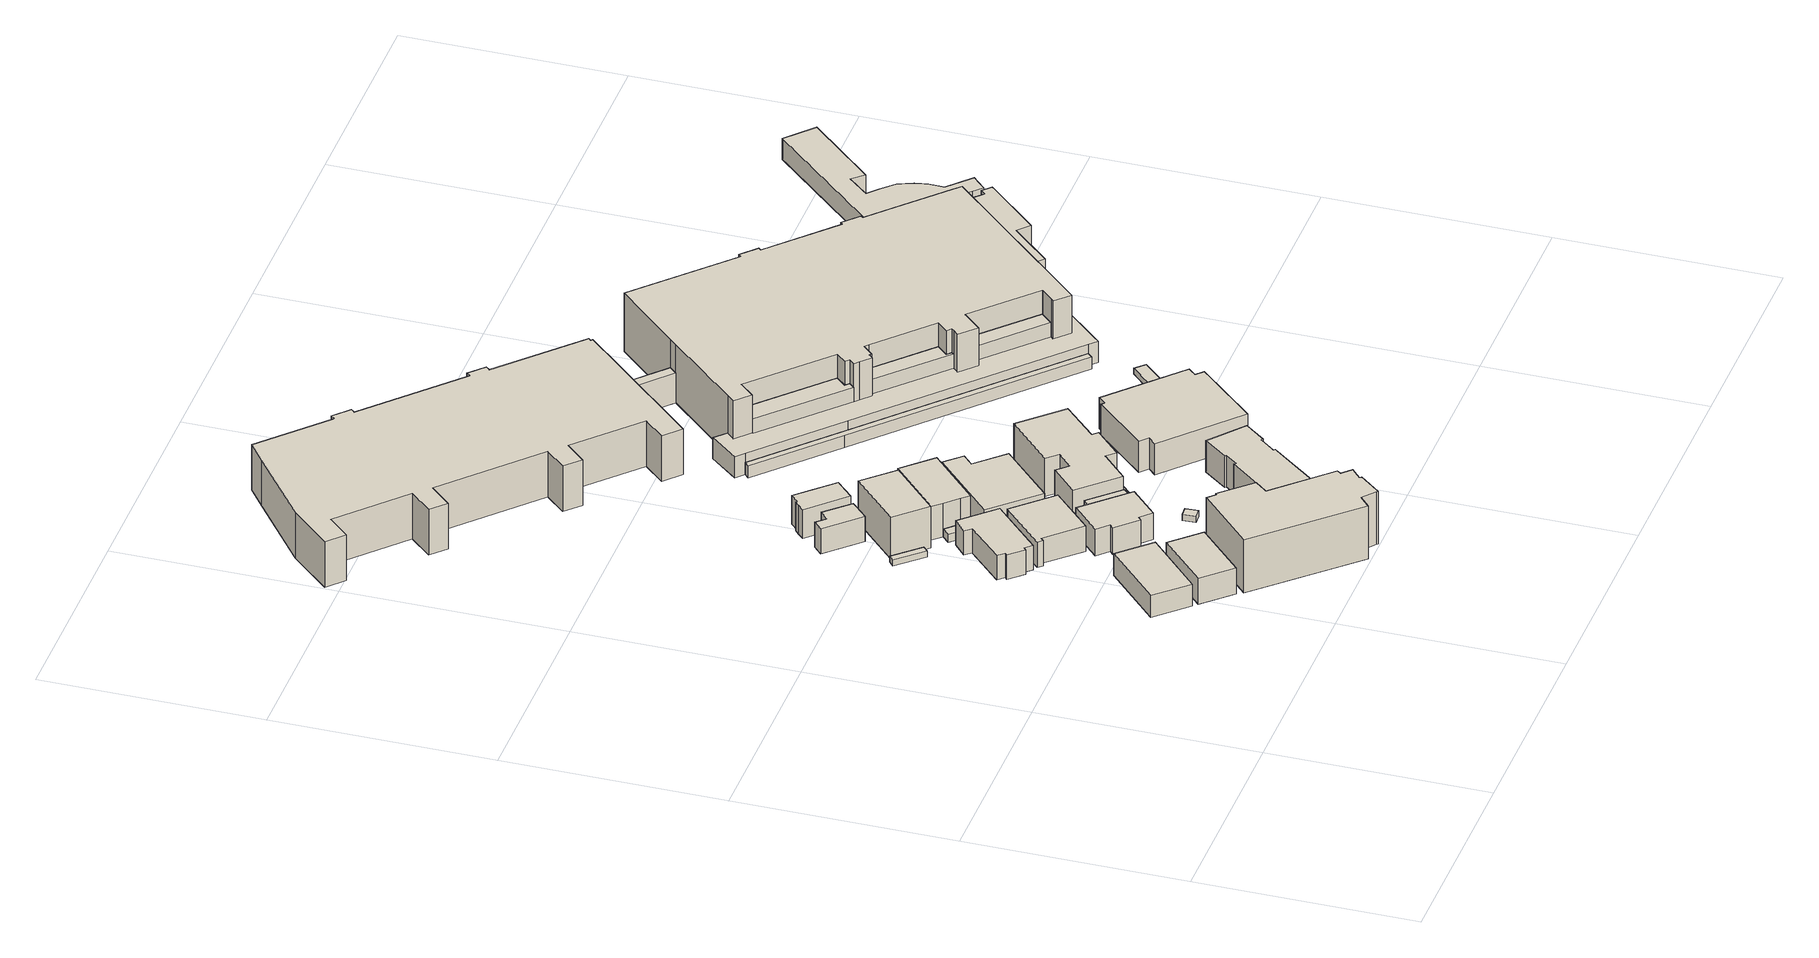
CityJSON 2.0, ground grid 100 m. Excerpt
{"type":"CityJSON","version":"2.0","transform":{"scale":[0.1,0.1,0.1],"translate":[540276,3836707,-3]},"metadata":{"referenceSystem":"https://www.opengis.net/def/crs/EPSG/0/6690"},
"CityObjects":{
"building1":{"type":"Building","attributes":{"計測周辺長":107.82,"1/2500図郭":56,"区名":"此花区","町丁目名称":"島屋４丁目","街区番号":2,"class":"3001","usage":"441","measuredHeight":10.9,"storeysAboveGround":3,"BuildingDetailAttribute.buildingRoofEdgeArea":665.62,"BuildingDetailAttribute.buildingStructureType":"610","BuildingDetailAttribute.buildingStructureOrgType":"2","BuildingDetailAttribute.detailedUsage":"1510","BuildingDetailAttribute.specifiedBuildingCoverageRate":0.6,"BuildingDetailAttribute.surveyYear":2017,"BuildingTsunamiRiskAttribute.description":"1","BuildingTsunamiRiskAttribute.rank":"3","BuildingTsunamiRiskAttribute.depth":4.09,"BuildingHighTideRiskAttribute.description":"1","BuildingHighTideRiskAttribute.rank":"4","BuildingHighTideRiskAttribute.depth":7.28,"BuildingIDAttribute.prefecture":"27","BuildingIDAttribute.city":"27104"},"geometry":[{"type":"Solid","lod":"1","boundaries":[[[[0,1,2,3]],[[2,4,5,3]],[[1,6,4,2]],[[0,7,6,1]],[[3,5,7,0]],[[4,6,7,5]]]]}]},
"building2":{"type":"Building","attributes":{"計測周辺長":94.77,"1/2500図郭":56,"区名":"此花区","町丁目名称":"島屋４丁目","街区番号":2,"class":"3001","usage":"441","measuredHeight":12.8,"storeysAboveGround":3,"BuildingDetailAttribute.buildingRoofEdgeArea":523.14,"BuildingDetailAttribute.buildingStructureType":"610","BuildingDetailAttribute.buildingStructureOrgType":"2","BuildingDetailAttribute.detailedUsage":"1510","BuildingDetailAttribute.specifiedBuildingCoverageRate":0.6,"BuildingDetailAttribute.surveyYear":2017,"BuildingTsunamiRiskAttribute.description":"1","BuildingTsunamiRiskAttribute.rank":"3","BuildingTsunamiRiskAttribute.depth":4.03,"BuildingHighTideRiskAttribute.description":"1","BuildingHighTideRiskAttribute.rank":"4","BuildingHighTideRiskAttribute.depth":7.17,"BuildingIDAttribute.prefecture":"27","BuildingIDAttribute.city":"27104"},"geometry":[{"type":"Solid","lod":"1","boundaries":[[[[8,9,10,11]],[[10,12,13,11]],[[9,14,12,10]],[[8,15,14,9]],[[11,13,15,8]],[[12,14,15,13]]]]}]},
"building3":{"type":"Building","attributes":{"class":"3003","BuildingDetailAttribute.specifiedBuildingCoverageRate":0.6,"BuildingDetailAttribute.surveyYear":2017,"BuildingTsunamiRiskAttribute.description":"1","BuildingTsunamiRiskAttribute.rank":"3","BuildingTsunamiRiskAttribute.depth":4.36,"BuildingHighTideRiskAttribute.description":"1","BuildingHighTideRiskAttribute.rank":"4","BuildingHighTideRiskAttribute.depth":7.53,"BuildingIDAttribute.prefecture":"27","BuildingIDAttribute.city":"27104"},"geometry":[{"type":"Solid","lod":"1","boundaries":[[[[16,17,18,19]],[[18,20,21,19]],[[17,22,20,18]],[[16,23,22,17]],[[19,21,23,16]],[[20,22,23,21]]]]}]},
"building4":{"type":"Building","attributes":{"計測周辺長":105.48,"1/2500図郭":56,"区名":"此花区","町丁目名称":"島屋４丁目","街区番号":3,"class":"3002","usage":"441","measuredHeight":12.2,"storeysAboveGround":3,"BuildingDetailAttribute.buildingRoofEdgeArea":567.44,"BuildingDetailAttribute.buildingStructureType":"603","BuildingDetailAttribute.buildingStructureOrgType":"3","BuildingDetailAttribute.detailedUsage":"1510","BuildingDetailAttribute.specifiedBuildingCoverageRate":0.6,"BuildingDetailAttribute.surveyYear":2017,"BuildingTsunamiRiskAttribute.description":"1","BuildingTsunamiRiskAttribute.rank":"3","BuildingTsunamiRiskAttribute.depth":4.33,"BuildingHighTideRiskAttribute.description":"1","BuildingHighTideRiskAttribute.rank":"4","BuildingHighTideRiskAttribute.depth":7.49,"BuildingIDAttribute.prefecture":"27","BuildingIDAttribute.city":"27104"},"geometry":[{"type":"Solid","lod":"1","boundaries":[[[[24,25,26,27,28,29,30,31,32,33]],[[32,34,35,33]],[[31,36,34,32]],[[30,37,36,31]],[[29,38,37,30]],[[28,39,38,29]],[[27,40,39,28]],[[26,41,40,27]],[[25,42,41,26]],[[24,43,42,25]],[[33,35,43,24]],[[34,36,37,38,39,40,41,42,43,35]]]]}]},
"building5":{"type":"Building","attributes":{"計測周辺長":203.97,"1/2500図郭":56,"区名":"此花区","町丁目名称":"島屋４丁目","街区番号":2,"class":"3002","usage":"441","measuredHeight":26.2,"storeysAboveGround":5,"BuildingDetailAttribute.buildingRoofEdgeArea":2029.48,"BuildingDetailAttribute.buildingStructureType":"610","BuildingDetailAttribute.buildingStructureOrgType":"2","BuildingDetailAttribute.detailedUsage":"1510","BuildingDetailAttribute.specifiedBuildingCoverageRate":0.6,"BuildingDetailAttribute.surveyYear":2017,"BuildingTsunamiRiskAttribute.description":"1","BuildingTsunamiRiskAttribute.rank":"3","BuildingTsunamiRiskAttribute.depth":4.06,"BuildingHighTideRiskAttribute.description":"1","BuildingHighTideRiskAttribute.rank":"4","BuildingHighTideRiskAttribute.depth":7.28,"BuildingIDAttribute.prefecture":"27","BuildingIDAttribute.city":"27104"},"geometry":[{"type":"Solid","lod":"1","boundaries":[[[[44,45,46,47,48,49,50,51,52,53,54,55,56,57,58]],[[57,59,60,58]],[[56,61,59,57]],[[55,62,61,56]],[[54,63,62,55]],[[53,64,63,54]],[[52,65,64,53]],[[51,66,65,52]],[[50,67,66,51]],[[49,68,67,50]],[[48,69,68,49]],[[47,70,69,48]],[[46,71,70,47]],[[45,72,71,46]],[[44,73,72,45]],[[58,60,73,44]],[[59,61,62,63,64,65,66,67,68,69,70,71,72,73,60]]]]}]},
"building6":{"type":"Building","attributes":{"計測周辺長":102.09,"1/2500図郭":56,"区名":"此花区","町丁目名称":"島屋４丁目","街区番号":3,"class":"3002","usage":"441","measuredHeight":12.6,"storeysAboveGround":3,"BuildingDetailAttribute.buildingRoofEdgeArea":608.22,"BuildingDetailAttribute.buildingStructureType":"603","BuildingDetailAttribute.buildingStructureOrgType":"3","BuildingDetailAttribute.detailedUsage":"1510","BuildingDetailAttribute.specifiedBuildingCoverageRate":0.6,"BuildingDetailAttribute.surveyYear":2017,"BuildingTsunamiRiskAttribute.description":"1","BuildingTsunamiRiskAttribute.rank":"3","BuildingTsunamiRiskAttribute.depth":4.11,"BuildingHighTideRiskAttribute.description":"1","BuildingHighTideRiskAttribute.rank":"4","BuildingHighTideRiskAttribute.depth":7.27,"BuildingIDAttribute.prefecture":"27","BuildingIDAttribute.city":"27104"},"geometry":[{"type":"Solid","lod":"1","boundaries":[[[[74,75,76,77,78,79]],[[78,80,81,79]],[[77,82,80,78]],[[76,83,82,77]],[[75,84,83,76]],[[74,85,84,75]],[[79,81,85,74]],[[80,82,83,84,85,81]]]]}]},
"building7":{"type":"Building","attributes":{"計測周辺長":62.61,"1/2500図郭":56,"区名":"此花区","町丁目名称":"島屋４丁目","街区番号":3,"class":"3002","usage":"401","measuredHeight":12.4,"storeysAboveGround":3,"BuildingDetailAttribute.buildingRoofEdgeArea":191.4,"BuildingDetailAttribute.buildingStructureType":"610","BuildingDetailAttribute.buildingStructureOrgType":"2","BuildingDetailAttribute.detailedUsage":"1310","BuildingDetailAttribute.specifiedBuildingCoverageRate":0.6,"BuildingDetailAttribute.surveyYear":2017,"BuildingTsunamiRiskAttribute.description":"1","BuildingTsunamiRiskAttribute.rank":"3","BuildingTsunamiRiskAttribute.depth":4.39,"BuildingHighTideRiskAttribute.description":"1","BuildingHighTideRiskAttribute.rank":"4","BuildingHighTideRiskAttribute.depth":7.57,"BuildingIDAttribute.prefecture":"27","BuildingIDAttribute.city":"27104"},"geometry":[{"type":"Solid","lod":"1","boundaries":[[[[86,87,88,89,90,91]],[[90,92,93,91]],[[89,94,92,90]],[[88,95,94,89]],[[87,96,95,88]],[[86,97,96,87]],[[91,93,97,86]],[[92,94,95,96,97,93]]]]}]},
"building8":{"type":"Building","attributes":{"計測周辺長":94.24,"1/2500図郭":56,"区名":"此花区","町丁目名称":"島屋４丁目","街区番号":3,"class":"3002","usage":"401","measuredHeight":13.2,"storeysAboveGround":3,"BuildingDetailAttribute.buildingRoofEdgeArea":511.75,"BuildingDetailAttribute.buildingStructureType":"603","BuildingDetailAttribute.buildingStructureOrgType":"3","BuildingDetailAttribute.detailedUsage":"1310","BuildingDetailAttribute.specifiedBuildingCoverageRate":0.6,"BuildingDetailAttribute.surveyYear":2017,"BuildingTsunamiRiskAttribute.description":"1","BuildingTsunamiRiskAttribute.rank":"3","BuildingTsunamiRiskAttribute.depth":3.98,"BuildingHighTideRiskAttribute.description":"1","BuildingHighTideRiskAttribute.rank":"4","BuildingHighTideRiskAttribute.depth":7.15,"BuildingIDAttribute.prefecture":"27","BuildingIDAttribute.city":"27104"},"geometry":[{"type":"Solid","lod":"1","boundaries":[[[[98,99,100,101,102,103,104,105]],[[104,106,107,105]],[[103,108,106,104]],[[102,109,108,103]],[[101,110,109,102]],[[100,111,110,101]],[[99,112,111,100]],[[98,113,112,99]],[[105,107,113,98]],[[106,108,109,110,111,112,113,107]]]]}]},
"building9":{"type":"Building","attributes":{"class":"3001","measuredHeight":3.9,"BuildingDetailAttribute.specifiedBuildingCoverageRate":0.6,"BuildingDetailAttribute.surveyYear":2017,"BuildingTsunamiRiskAttribute.description":"1","BuildingTsunamiRiskAttribute.rank":"3","BuildingTsunamiRiskAttribute.depth":4.36,"BuildingHighTideRiskAttribute.description":"1","BuildingHighTideRiskAttribute.rank":"4","BuildingHighTideRiskAttribute.depth":7.53,"BuildingIDAttribute.prefecture":"27","BuildingIDAttribute.city":"27104"},"geometry":[{"type":"Solid","lod":"1","boundaries":[[[[114,115,116,117,118,119]],[[118,120,121,119]],[[117,122,120,118]],[[116,123,122,117]],[[115,124,123,116]],[[114,125,124,115]],[[119,121,125,114]],[[120,122,123,124,125,121]]]]}]},
"building10":{"type":"Building","attributes":{"計測周辺長":97.48,"1/2500図郭":56,"区名":"此花区","町丁目名称":"島屋４丁目","街区番号":3,"class":"3001","usage":"401","measuredHeight":20.8,"storeysAboveGround":4,"BuildingDetailAttribute.buildingRoofEdgeArea":559.26,"BuildingDetailAttribute.buildingStructureType":"603","BuildingDetailAttribute.buildingStructureOrgType":"3","BuildingDetailAttribute.detailedUsage":"1310","BuildingDetailAttribute.specifiedBuildingCoverageRate":0.6,"BuildingDetailAttribute.surveyYear":2017,"BuildingTsunamiRiskAttribute.description":"1","BuildingTsunamiRiskAttribute.rank":"3","BuildingTsunamiRiskAttribute.depth":4.3,"BuildingHighTideRiskAttribute.description":"1","BuildingHighTideRiskAttribute.rank":"4","BuildingHighTideRiskAttribute.depth":7.48,"BuildingIDAttribute.prefecture":"27","BuildingIDAttribute.city":"27104"},"geometry":[{"type":"Solid","lod":"1","boundaries":[[[[126,127,128,129]],[[128,130,131,129]],[[127,132,130,128]],[[126,133,132,127]],[[129,131,133,126]],[[130,132,133,131]]]]}]},
"building11":{"type":"Building","attributes":{"class":"3001","BuildingDetailAttribute.specifiedBuildingCoverageRate":0.6,"BuildingDetailAttribute.surveyYear":2017,"BuildingTsunamiRiskAttribute.description":"1","BuildingTsunamiRiskAttribute.rank":"3","BuildingTsunamiRiskAttribute.depth":4.21,"BuildingHighTideRiskAttribute.description":"1","BuildingHighTideRiskAttribute.rank":"4","BuildingHighTideRiskAttribute.depth":7.36,"BuildingIDAttribute.prefecture":"27","BuildingIDAttribute.city":"27104"},"geometry":[{"type":"Solid","lod":"1","boundaries":[[[[134,135,136,137]],[[136,138,139,137]],[[135,140,138,136]],[[134,141,140,135]],[[137,139,141,134]],[[138,140,141,139]]]]}]},
"building12":{"type":"Building","attributes":{"計測周辺長":67.75,"1/2500図郭":56,"区名":"此花区","町丁目名称":"島屋４丁目","街区番号":3,"class":"3002","usage":"431","measuredHeight":14.3,"storeysAboveGround":3,"BuildingDetailAttribute.buildingRoofEdgeArea":253.7,"BuildingDetailAttribute.buildingStructureType":"610","BuildingDetailAttribute.buildingStructureOrgType":"2","BuildingDetailAttribute.detailedUsage":"1720","BuildingDetailAttribute.specifiedBuildingCoverageRate":0.6,"BuildingDetailAttribute.surveyYear":2017,"BuildingTsunamiRiskAttribute.description":"1","BuildingTsunamiRiskAttribute.rank":"3","BuildingTsunamiRiskAttribute.depth":4.45,"BuildingHighTideRiskAttribute.description":"1","BuildingHighTideRiskAttribute.rank":"4","BuildingHighTideRiskAttribute.depth":7.64,"BuildingIDAttribute.prefecture":"27","BuildingIDAttribute.city":"27104"},"geometry":[{"type":"Solid","lod":"1","boundaries":[[[[142,143,144,145,146,147,148,149]],[[148,150,151,149]],[[147,152,150,148]],[[146,153,152,147]],[[145,154,153,146]],[[144,155,154,145]],[[143,156,155,144]],[[142,157,156,143]],[[149,151,157,142]],[[150,152,153,154,155,156,157,151]]]]}]},
"building13":{"type":"Building","attributes":{"class":"3003","measuredHeight":4.2,"BuildingDetailAttribute.specifiedBuildingCoverageRate":0.6,"BuildingDetailAttribute.surveyYear":2017,"BuildingTsunamiRiskAttribute.description":"1","BuildingTsunamiRiskAttribute.rank":"3","BuildingTsunamiRiskAttribute.depth":4.2,"BuildingHighTideRiskAttribute.description":"1","BuildingHighTideRiskAttribute.rank":"4","BuildingHighTideRiskAttribute.depth":7.38,"BuildingIDAttribute.prefecture":"27","BuildingIDAttribute.city":"27104"},"geometry":[{"type":"Solid","lod":"1","boundaries":[[[[158,159,160,161]],[[160,162,163,161]],[[159,164,162,160]],[[158,165,164,159]],[[161,163,165,158]],[[162,164,165,163]]]]}]},
"building14":{"type":"Building","attributes":{"class":"3003","measuredHeight":12.6,"BuildingDetailAttribute.specifiedBuildingCoverageRate":0.6,"BuildingDetailAttribute.surveyYear":2017,"BuildingTsunamiRiskAttribute.description":"1","BuildingTsunamiRiskAttribute.rank":"3","BuildingTsunamiRiskAttribute.depth":4.01,"BuildingHighTideRiskAttribute.description":"1","BuildingHighTideRiskAttribute.rank":"4","BuildingHighTideRiskAttribute.depth":7.18,"BuildingIDAttribute.prefecture":"27","BuildingIDAttribute.city":"27104"},"geometry":[{"type":"Solid","lod":"1","boundaries":[[[[166,167,168,169]],[[168,170,171,169]],[[167,172,170,168]],[[166,173,172,167]],[[169,171,173,166]],[[170,172,173,171]]]]}]},
"building15":{"type":"Building","attributes":{"計測周辺長":21.25,"1/2500図郭":56,"区名":"此花区","町丁目名称":"島屋４丁目","街区番号":2,"class":"3003","usage":"454","storeysAboveGround":1,"BuildingDetailAttribute.buildingRoofEdgeArea":27.81,"BuildingDetailAttribute.buildingStructureType":"610","BuildingDetailAttribute.buildingStructureOrgType":"2","BuildingDetailAttribute.detailedUsage":"1930","BuildingDetailAttribute.specifiedBuildingCoverageRate":0.6,"BuildingDetailAttribute.surveyYear":2017,"BuildingTsunamiRiskAttribute.description":"1","BuildingTsunamiRiskAttribute.rank":"3","BuildingTsunamiRiskAttribute.depth":4,"BuildingHighTideRiskAttribute.description":"1","BuildingHighTideRiskAttribute.rank":"4","BuildingHighTideRiskAttribute.depth":7.16,"BuildingIDAttribute.prefecture":"27","BuildingIDAttribute.city":"27104"},"geometry":[{"type":"Solid","lod":"1","boundaries":[[[[174,175,176,177]],[[176,178,179,177]],[[175,180,178,176]],[[174,181,180,175]],[[177,179,181,174]],[[178,180,181,179]]]]}]},
"building16":{"type":"Building","attributes":{"計測周辺長":99.06,"1/2500図郭":56,"区名":"此花区","町丁目名称":"島屋４丁目","街区番号":3,"class":"3002","usage":"401","measuredHeight":16.7,"storeysAboveGround":5,"BuildingDetailAttribute.buildingRoofEdgeArea":568.46,"BuildingDetailAttribute.buildingStructureType":"603","BuildingDetailAttribute.buildingStructureOrgType":"3","BuildingDetailAttribute.detailedUsage":"1310","BuildingDetailAttribute.specifiedBuildingCoverageRate":0.6,"BuildingDetailAttribute.surveyYear":2017,"BuildingTsunamiRiskAttribute.description":"1","BuildingTsunamiRiskAttribute.rank":"3","BuildingTsunamiRiskAttribute.depth":4.39,"BuildingHighTideRiskAttribute.description":"1","BuildingHighTideRiskAttribute.rank":"4","BuildingHighTideRiskAttribute.depth":7.57,"BuildingIDAttribute.prefecture":"27","BuildingIDAttribute.city":"27104"},"geometry":[{"type":"Solid","lod":"1","boundaries":[[[[182,183,184,115,114,119]],[[114,185,186,119]],[[115,187,185,114]],[[184,188,187,115]],[[183,189,188,184]],[[182,190,189,183]],[[119,186,190,182]],[[185,187,188,189,190,186]]]]}]},
"building17":{"type":"Building","attributes":{"計測周辺長":134.84,"1/2500図郭":56,"区名":"此花区","町丁目名称":"島屋４丁目","街区番号":3,"class":"3001","usage":"441","measuredHeight":11,"storeysAboveGround":3,"BuildingDetailAttribute.buildingRoofEdgeArea":987,"BuildingDetailAttribute.buildingStructureType":"603","BuildingDetailAttribute.buildingStructureOrgType":"3","BuildingDetailAttribute.detailedUsage":"1510","BuildingDetailAttribute.specifiedBuildingCoverageRate":0.6,"BuildingDetailAttribute.surveyYear":2017,"BuildingTsunamiRiskAttribute.description":"1","BuildingTsunamiRiskAttribute.rank":"3","BuildingTsunamiRiskAttribute.depth":4.4,"BuildingHighTideRiskAttribute.description":"1","BuildingHighTideRiskAttribute.rank":"4","BuildingHighTideRiskAttribute.depth":7.59,"BuildingIDAttribute.prefecture":"27","BuildingIDAttribute.city":"27104"},"geometry":[{"type":"Solid","lod":"1","boundaries":[[[[191,192,193,194,195,196]],[[195,197,198,196]],[[194,199,197,195]],[[193,200,199,194]],[[192,201,200,193]],[[191,202,201,192]],[[196,198,202,191]],[[197,199,200,201,202,198]]]]}]},
"building18":{"type":"Building","attributes":{"計測周辺長":43.63,"1/2500図郭":56,"区名":"此花区","町丁目名称":"島屋４丁目","街区番号":3,"class":"3003","usage":"431","measuredHeight":6.1,"storeysAboveGround":4,"BuildingDetailAttribute.buildingRoofEdgeArea":82.74,"BuildingDetailAttribute.buildingStructureType":"603","BuildingDetailAttribute.buildingStructureOrgType":"3","BuildingDetailAttribute.detailedUsage":"1720","BuildingDetailAttribute.specifiedBuildingCoverageRate":0.6,"BuildingDetailAttribute.surveyYear":2017,"BuildingTsunamiRiskAttribute.description":"1","BuildingTsunamiRiskAttribute.rank":"3","BuildingTsunamiRiskAttribute.depth":4.26,"BuildingHighTideRiskAttribute.description":"1","BuildingHighTideRiskAttribute.rank":"4","BuildingHighTideRiskAttribute.depth":7.43,"BuildingIDAttribute.prefecture":"27","BuildingIDAttribute.city":"27104"},"geometry":[{"type":"Solid","lod":"1","boundaries":[[[[203,204,205,206]],[[205,207,208,206]],[[204,209,207,205]],[[203,210,209,204]],[[206,208,210,203]],[[207,209,210,208]]]]}]},
"building19":{"type":"Building","attributes":{"計測周辺長":14.16,"1/2500図郭":56,"区名":"此花区","町丁目名称":"島屋４丁目","街区番号":2,"class":"3001","usage":"401","storeysAboveGround":1,"BuildingDetailAttribute.buildingRoofEdgeArea":12.25,"BuildingDetailAttribute.buildingStructureType":"610","BuildingDetailAttribute.buildingStructureOrgType":"2","BuildingDetailAttribute.detailedUsage":"1350","BuildingDetailAttribute.specifiedBuildingCoverageRate":0.6,"BuildingDetailAttribute.surveyYear":2017,"BuildingTsunamiRiskAttribute.description":"1","BuildingTsunamiRiskAttribute.rank":"3","BuildingTsunamiRiskAttribute.depth":3.51,"BuildingHighTideRiskAttribute.description":"1","BuildingHighTideRiskAttribute.rank":"4","BuildingHighTideRiskAttribute.depth":6.66,"BuildingIDAttribute.prefecture":"27","BuildingIDAttribute.city":"27104"},"geometry":[{"type":"Solid","lod":"1","boundaries":[[[[211,212,213,214]],[[213,215,216,214]],[[212,217,215,213]],[[211,218,217,212]],[[214,216,218,211]],[[215,217,218,216]]]]}]},
"building20":{"type":"Building","attributes":{"class":"3001","measuredHeight":22.7,"BuildingDetailAttribute.specifiedBuildingCoverageRate":0.6,"BuildingDetailAttribute.surveyYear":2017,"BuildingTsunamiRiskAttribute.description":"1","BuildingTsunamiRiskAttribute.rank":"3","BuildingTsunamiRiskAttribute.depth":4.36,"BuildingHighTideRiskAttribute.description":"1","BuildingHighTideRiskAttribute.rank":"4","BuildingHighTideRiskAttribute.depth":7.58,"BuildingIDAttribute.prefecture":"27","BuildingIDAttribute.city":"27104"},"geometry":[{"type":"Solid","lod":"1","boundaries":[[[[219,220,221,222,223,224,225,226,227,228,229,230,231,232,233,234,235,236,237,238,239,240,241,242,243,244,245,246,247,248,249]],[[248,250,251,249]],[[247,252,250,248]],[[246,253,252,247]],[[245,254,253,246]],[[244,255,254,245]],[[243,256,255,244]],[[242,257,256,243]],[[241,258,257,242]],[[240,259,258,241]],[[239,260,259,240]],[[238,261,260,239]],[[237,262,261,238]],[[236,263,262,237]],[[235,264,263,236]],[[234,265,264,235]],[[233,266,265,234]],[[232,267,266,233]],[[231,268,267,232]],[[230,269,268,231]],[[229,270,269,230]],[[228,271,270,229]],[[227,272,271,228]],[[226,273,272,227]],[[225,274,273,226]],[[224,275,274,225]],[[223,276,275,224]],[[222,277,276,223]],[[221,278,277,222]],[[220,279,278,221]],[[219,280,279,220]],[[249,251,280,219]],[[250,252,253,254,255,256,257,258,259,260,261,262,263,264,265,266,267,268,269,270,271,272,273,274,275,276,277,278,279,280,251]]]]}]},
"building21":{"type":"Building","attributes":{"計測周辺長":13.46,"1/2500図郭":56,"区名":"此花区","町丁目名称":"島屋４丁目","街区番号":2,"class":"3001","usage":"401","storeysAboveGround":1,"BuildingDetailAttribute.buildingRoofEdgeArea":10.19,"BuildingDetailAttribute.buildingStructureType":"610","BuildingDetailAttribute.buildingStructureOrgType":"2","BuildingDetailAttribute.detailedUsage":"1350","BuildingDetailAttribute.specifiedBuildingCoverageRate":0.6,"BuildingDetailAttribute.surveyYear":2017,"BuildingTsunamiRiskAttribute.description":"1","BuildingTsunamiRiskAttribute.rank":"3","BuildingTsunamiRiskAttribute.depth":3.51,"BuildingHighTideRiskAttribute.description":"1","BuildingHighTideRiskAttribute.rank":"4","BuildingHighTideRiskAttribute.depth":6.66,"BuildingIDAttribute.prefecture":"27","BuildingIDAttribute.city":"27104"},"geometry":[{"type":"Solid","lod":"1","boundaries":[[[[281,282,283,284]],[[283,285,286,284]],[[282,287,285,283]],[[281,288,287,282]],[[284,286,288,281]],[[285,287,288,286]]]]}]},
"building22":{"type":"Building","attributes":{"計測周辺長":147.08,"1/2500図郭":56,"区名":"此花区","町丁目名称":"島屋４丁目","街区番号":2,"class":"3002","usage":"401","measuredHeight":15.5,"storeysAboveGround":4,"BuildingDetailAttribute.buildingRoofEdgeArea":985.34,"BuildingDetailAttribute.buildingStructureType":"603","BuildingDetailAttribute.buildingStructureOrgType":"3","BuildingDetailAttribute.detailedUsage":"1350","BuildingDetailAttribute.specifiedBuildingCoverageRate":0.6,"BuildingDetailAttribute.surveyYear":2017,"BuildingTsunamiRiskAttribute.description":"1","BuildingTsunamiRiskAttribute.rank":"3","BuildingTsunamiRiskAttribute.depth":4.54,"BuildingHighTideRiskAttribute.description":"1","BuildingHighTideRiskAttribute.rank":"4","BuildingHighTideRiskAttribute.depth":7.33,"BuildingIDAttribute.prefecture":"27","BuildingIDAttribute.city":"27104"},"geometry":[{"type":"Solid","lod":"1","boundaries":[[[[289,290,291,292,293,294,295,296,297,298,299,300,301,302,303,304,305,306]],[[305,307,308,306]],[[304,309,307,305]],[[303,310,309,304]],[[302,311,310,303]],[[301,312,311,302]],[[300,313,312,301]],[[299,314,313,300]],[[298,315,314,299]],[[297,316,315,298]],[[296,317,316,297]],[[295,318,317,296]],[[294,319,318,295]],[[293,320,319,294]],[[292,321,320,293]],[[291,322,321,292]],[[290,323,322,291]],[[289,324,323,290]],[[306,308,324,289]],[[307,309,310,311,312,313,314,315,316,317,318,319,320,321,322,323,324,308]]]]}]},
"building23":{"type":"Building","attributes":{"計測周辺長":123.93,"1/2500図郭":56,"区名":"此花区","町丁目名称":"島屋４丁目","街区番号":3,"class":"3002","usage":"431","measuredHeight":19,"storeysAboveGround":4,"BuildingDetailAttribute.buildingRoofEdgeArea":785.55,"BuildingDetailAttribute.buildingStructureType":"603","BuildingDetailAttribute.buildingStructureOrgType":"3","BuildingDetailAttribute.detailedUsage":"1720","BuildingDetailAttribute.specifiedBuildingCoverageRate":0.6,"BuildingDetailAttribute.surveyYear":2017,"BuildingTsunamiRiskAttribute.description":"1","BuildingTsunamiRiskAttribute.rank":"3","BuildingTsunamiRiskAttribute.depth":4.35,"BuildingHighTideRiskAttribute.description":"1","BuildingHighTideRiskAttribute.rank":"4","BuildingHighTideRiskAttribute.depth":7.46,"BuildingIDAttribute.prefecture":"27","BuildingIDAttribute.city":"27104"},"geometry":[{"type":"Solid","lod":"1","boundaries":[[[[325,326,327,328,329,330,331,332,333,334,335,336]],[[335,337,338,336]],[[334,339,337,335]],[[333,340,339,334]],[[332,341,340,333]],[[331,342,341,332]],[[330,343,342,331]],[[329,344,343,330]],[[328,345,344,329]],[[327,346,345,328]],[[326,347,346,327]],[[325,348,347,326]],[[336,338,348,325]],[[337,339,340,341,342,343,344,345,346,347,348,338]]]]}]},
"building24":{"type":"Building","attributes":{"計測周辺長":38.48,"1/2500図郭":56,"区名":"此花区","町丁目名称":"島屋４丁目","街区番号":3,"class":"3003","usage":"431","measuredHeight":8.3,"storeysAboveGround":1,"BuildingDetailAttribute.buildingRoofEdgeArea":72.25,"BuildingDetailAttribute.buildingStructureType":"610","BuildingDetailAttribute.buildingStructureOrgType":"2","BuildingDetailAttribute.detailedUsage":"1720","BuildingDetailAttribute.specifiedBuildingCoverageRate":0.6,"BuildingDetailAttribute.surveyYear":2017,"BuildingTsunamiRiskAttribute.description":"1","BuildingTsunamiRiskAttribute.rank":"3","BuildingTsunamiRiskAttribute.depth":4.56,"BuildingHighTideRiskAttribute.description":"1","BuildingHighTideRiskAttribute.rank":"4","BuildingHighTideRiskAttribute.depth":7.76,"BuildingIDAttribute.prefecture":"27","BuildingIDAttribute.city":"27104"},"geometry":[{"type":"Solid","lod":"1","boundaries":[[[[349,350,351,352]],[[351,353,354,352]],[[350,355,353,351]],[[349,356,355,350]],[[352,354,356,349]],[[353,355,356,354]]]]}]},
"building25":{"type":"Building","attributes":{"計測周辺長":15.66,"1/2500図郭":56,"区名":"此花区","町丁目名称":"島屋４丁目","街区番号":2,"class":"3001","usage":"401","storeysAboveGround":1,"BuildingDetailAttribute.buildingRoofEdgeArea":15.12,"BuildingDetailAttribute.buildingStructureType":"610","BuildingDetailAttribute.buildingStructureOrgType":"2","BuildingDetailAttribute.detailedUsage":"1350","BuildingDetailAttribute.specifiedBuildingCoverageRate":0.6,"BuildingDetailAttribute.surveyYear":2017,"BuildingTsunamiRiskAttribute.description":"1","BuildingTsunamiRiskAttribute.rank":"3","BuildingTsunamiRiskAttribute.depth":4.15,"BuildingHighTideRiskAttribute.description":"1","BuildingHighTideRiskAttribute.rank":"4","BuildingHighTideRiskAttribute.depth":7.33,"BuildingIDAttribute.prefecture":"27","BuildingIDAttribute.city":"27104"},"geometry":[{"type":"Solid","lod":"1","boundaries":[[[[357,358,359,360]],[[359,361,362,360]],[[358,363,361,359]],[[357,364,363,358]],[[360,362,364,357]],[[361,363,364,362]]]]}]},
"building26":{"type":"Building","attributes":{"計測周辺長":29.45,"1/2500図郭":56,"区名":"此花区","町丁目名称":"島屋４丁目","街区番号":3,"class":"3003","usage":"431","storeysAboveGround":1,"BuildingDetailAttribute.buildingRoofEdgeArea":49.5,"BuildingDetailAttribute.buildingStructureType":"610","BuildingDetailAttribute.buildingStructureOrgType":"2","BuildingDetailAttribute.detailedUsage":"1720","BuildingDetailAttribute.specifiedBuildingCoverageRate":0.6,"BuildingDetailAttribute.surveyYear":2017,"BuildingTsunamiRiskAttribute.description":"1","BuildingTsunamiRiskAttribute.rank":"3","BuildingTsunamiRiskAttribute.depth":4.56,"BuildingHighTideRiskAttribute.description":"1","BuildingHighTideRiskAttribute.rank":"4","BuildingHighTideRiskAttribute.depth":7.76,"BuildingIDAttribute.prefecture":"27","BuildingIDAttribute.city":"27104"},"geometry":[{"type":"Solid","lod":"1","boundaries":[[[[365,366,367,368]],[[367,369,370,368]],[[366,371,369,367]],[[365,372,371,366]],[[368,370,372,365]],[[369,371,372,370]]]]}]},
"building27":{"type":"Building","attributes":{"計測周辺長":180.86,"1/2500図郭":56,"区名":"此花区","町丁目名称":"島屋４丁目","街区番号":2,"class":"3002","usage":"431","measuredHeight":15.4,"storeysAboveGround":4,"BuildingDetailAttribute.buildingRoofEdgeArea":1974.47,"BuildingDetailAttribute.buildingStructureType":"603","BuildingDetailAttribute.buildingStructureOrgType":"3","BuildingDetailAttribute.detailedUsage":"1740","BuildingDetailAttribute.specifiedBuildingCoverageRate":0.6,"BuildingDetailAttribute.surveyYear":2017,"BuildingTsunamiRiskAttribute.description":"1","BuildingTsunamiRiskAttribute.rank":"3","BuildingTsunamiRiskAttribute.depth":4.58,"BuildingHighTideRiskAttribute.description":"1","BuildingHighTideRiskAttribute.rank":"4","BuildingHighTideRiskAttribute.depth":7.14,"BuildingIDAttribute.prefecture":"27","BuildingIDAttribute.city":"27104"},"geometry":[{"type":"Solid","lod":"1","boundaries":[[[[373,374,375,376,377,378,379,380,381,382]],[[381,383,384,382]],[[380,385,383,381]],[[379,386,385,380]],[[378,387,386,379]],[[377,388,387,378]],[[376,389,388,377]],[[375,390,389,376]],[[374,391,390,375]],[[373,392,391,374]],[[382,384,392,373]],[[383,385,386,387,388,389,390,391,392,384]]]]}]},
"building28":{"type":"Building","attributes":{"計測周辺長":646.36,"1/2500図郭":46,"区名":"此花区","町丁目名称":"島屋４丁目","街区番号":1,"class":"3001","usage":"401","measuredHeight":17.3,"storeysAboveGround":5,"BuildingDetailAttribute.buildingRoofEdgeArea":17691.66,"BuildingDetailAttribute.buildingStructureType":"603","BuildingDetailAttribute.buildingStructureOrgType":"3","BuildingDetailAttribute.detailedUsage":"1820","BuildingDetailAttribute.specifiedBuildingCoverageRate":0.6,"BuildingDetailAttribute.surveyYear":2017,"BuildingTsunamiRiskAttribute.description":"1","BuildingTsunamiRiskAttribute.rank":"3","BuildingTsunamiRiskAttribute.depth":4.54,"BuildingHighTideRiskAttribute.description":"1","BuildingHighTideRiskAttribute.rank":"4","BuildingHighTideRiskAttribute.depth":7.76,"BuildingIDAttribute.prefecture":"27","BuildingIDAttribute.city":"27104"},"geometry":[{"type":"Solid","lod":"1","boundaries":[[[[393,394,395,396,397,398,399]],[[398,400,401,399]],[[397,402,400,398]],[[396,403,402,397]],[[395,404,403,396]],[[394,405,404,395]],[[393,406,405,394]],[[399,401,406,393]],[[400,402,403,404,405,406,401]]]]}]},
"building29":{"type":"Building","attributes":{"class":"3003","measuredHeight":6,"BuildingDetailAttribute.specifiedBuildingCoverageRate":0.6,"BuildingDetailAttribute.surveyYear":2017,"BuildingTsunamiRiskAttribute.description":"1","BuildingTsunamiRiskAttribute.rank":"3","BuildingTsunamiRiskAttribute.depth":4.38,"BuildingHighTideRiskAttribute.description":"1","BuildingHighTideRiskAttribute.rank":"4","BuildingHighTideRiskAttribute.depth":7.59,"BuildingIDAttribute.prefecture":"27","BuildingIDAttribute.city":"27104"},"geometry":[{"type":"Solid","lod":"1","boundaries":[[[[407,408,409,410,411,412]],[[411,413,414,412]],[[410,415,413,411]],[[409,416,415,410]],[[408,417,416,409]],[[407,418,417,408]],[[412,414,418,407]],[[413,415,416,417,418,414]]]]}]},
"building30":{"type":"Building","attributes":{"計測周辺長":58.86,"1/2500図郭":46,"区名":"此花区","町丁目名称":"島屋４丁目","街区番号":1,"class":"3003","usage":"401","measuredHeight":14.8,"storeysAboveGround":4,"BuildingDetailAttribute.buildingRoofEdgeArea":115.31,"BuildingDetailAttribute.buildingStructureType":"603","BuildingDetailAttribute.buildingStructureOrgType":"3","BuildingDetailAttribute.detailedUsage":"1820","BuildingDetailAttribute.specifiedBuildingCoverageRate":0.6,"BuildingDetailAttribute.surveyYear":2017,"BuildingTsunamiRiskAttribute.description":"1","BuildingTsunamiRiskAttribute.rank":"3","BuildingTsunamiRiskAttribute.depth":4.43,"BuildingHighTideRiskAttribute.description":"1","BuildingHighTideRiskAttribute.rank":"4","BuildingHighTideRiskAttribute.depth":7.67,"BuildingIDAttribute.prefecture":"27","BuildingIDAttribute.city":"27104"},"geometry":[{"type":"Solid","lod":"1","boundaries":[[[[419,420,232,231]],[[232,421,422,231]],[[420,423,421,232]],[[419,424,423,420]],[[231,422,424,419]],[[421,423,424,422]]]]}]},
"building31":{"type":"Building","attributes":{"計測周辺長":646.36,"1/2500図郭":46,"区名":"此花区","町丁目名称":"島屋４丁目","街区番号":1,"class":"3001","usage":"401","measuredHeight":17.3,"storeysAboveGround":5,"BuildingDetailAttribute.buildingRoofEdgeArea":17691.66,"BuildingDetailAttribute.buildingStructureType":"603","BuildingDetailAttribute.buildingStructureOrgType":"3","BuildingDetailAttribute.detailedUsage":"1820","BuildingDetailAttribute.specifiedBuildingCoverageRate":0.6,"BuildingDetailAttribute.surveyYear":2017,"BuildingTsunamiRiskAttribute.description":"1","BuildingTsunamiRiskAttribute.rank":"3","BuildingTsunamiRiskAttribute.depth":4.36,"BuildingHighTideRiskAttribute.description":"1","BuildingHighTideRiskAttribute.rank":"4","BuildingHighTideRiskAttribute.depth":7.62,"BuildingIDAttribute.prefecture":"27","BuildingIDAttribute.city":"27104"},"geometry":[{"type":"Solid","lod":"1","boundaries":[[[[425,426,427,428,429,430,431,432,433,434]],[[433,435,436,434]],[[432,437,435,433]],[[431,438,437,432]],[[430,439,438,431]],[[429,440,439,430]],[[428,441,440,429]],[[427,442,441,428]],[[426,443,442,427]],[[425,444,443,426]],[[434,436,444,425]],[[435,437,438,439,440,441,442,443,444,436]]]]}]},
"building32":{"type":"Building","attributes":{"計測周辺長":35.85,"1/2500図郭":56,"区名":"此花区","町丁目名称":"島屋４丁目","街区番号":1,"class":"3001","usage":"401","storeysAboveGround":1,"BuildingDetailAttribute.buildingRoofEdgeArea":71.01,"BuildingDetailAttribute.buildingStructureType":"610","BuildingDetailAttribute.buildingStructureOrgType":"2","BuildingDetailAttribute.detailedUsage":"1820","BuildingDetailAttribute.specifiedBuildingCoverageRate":0.6,"BuildingDetailAttribute.surveyYear":2017,"BuildingTsunamiRiskAttribute.description":"1","BuildingTsunamiRiskAttribute.rank":"3","BuildingTsunamiRiskAttribute.depth":3.82,"BuildingHighTideRiskAttribute.description":"1","BuildingHighTideRiskAttribute.rank":"4","BuildingHighTideRiskAttribute.depth":7.04,"BuildingIDAttribute.prefecture":"27","BuildingIDAttribute.city":"27104"},"geometry":[{"type":"Solid","lod":"1","boundaries":[[[[445,446,447,448]],[[447,449,450,448]],[[446,451,449,447]],[[445,452,451,446]],[[448,450,452,445]],[[449,451,452,450]]]]}]},
"building33":{"type":"Building","attributes":{"計測周辺長":646.36,"1/2500図郭":46,"区名":"此花区","町丁目名称":"島屋４丁目","街区番号":1,"class":"3001","usage":"401","measuredHeight":17.2,"storeysAboveGround":5,"BuildingDetailAttribute.buildingRoofEdgeArea":17691.66,"BuildingDetailAttribute.buildingStructureType":"603","BuildingDetailAttribute.buildingStructureOrgType":"3","BuildingDetailAttribute.detailedUsage":"1820","BuildingDetailAttribute.specifiedBuildingCoverageRate":0.6,"BuildingDetailAttribute.surveyYear":2017,"BuildingTsunamiRiskAttribute.description":"1","BuildingTsunamiRiskAttribute.rank":"3","BuildingTsunamiRiskAttribute.depth":4.36,"BuildingHighTideRiskAttribute.description":"1","BuildingHighTideRiskAttribute.rank":"4","BuildingHighTideRiskAttribute.depth":7.58,"BuildingIDAttribute.prefecture":"27","BuildingIDAttribute.city":"27104"},"geometry":[{"type":"Solid","lod":"1","boundaries":[[[[453,454,455,456]],[[455,457,458,456]],[[454,459,457,455]],[[453,460,459,454]],[[456,458,460,453]],[[457,459,460,458]]]]}]},
"building34":{"type":"Building","attributes":{"name":"新大阪郵便局","計測周辺長":646.36,"1/2500図郭":46,"区名":"此花区","町丁目名称":"島屋４丁目","街区番号":1,"class":"3001","usage":"401","measuredHeight":29.1,"storeysAboveGround":5,"BuildingDetailAttribute.buildingRoofEdgeArea":17691.66,"BuildingDetailAttribute.buildingStructureType":"603","BuildingDetailAttribute.buildingStructureOrgType":"3","BuildingDetailAttribute.detailedUsage":"1820","BuildingDetailAttribute.specifiedBuildingCoverageRate":0.6,"BuildingDetailAttribute.surveyYear":2017,"BuildingTsunamiRiskAttribute.description":"1","BuildingTsunamiRiskAttribute.rank":"3","BuildingTsunamiRiskAttribute.depth":4.55,"BuildingHighTideRiskAttribute.description":"1","BuildingHighTideRiskAttribute.rank":"4","BuildingHighTideRiskAttribute.depth":7.58,"BuildingIDAttribute.prefecture":"27","BuildingIDAttribute.city":"27104"},"geometry":[{"type":"Solid","lod":"1","boundaries":[[[[419,461,462,463,464,465,466,467,468,469,470,471,472,473,474,475,476,477,478,479,480,481,482,483,484,485,486,487,488,489,490,491,492,493,494,495,496,497,498,499,500,501,420]],[[501,502,503,420]],[[500,504,502,501]],[[499,505,504,500]],[[498,506,505,499]],[[497,507,506,498]],[[496,508,507,497]],[[495,509,508,496]],[[494,510,509,495]],[[493,511,510,494]],[[492,512,511,493]],[[491,513,512,492]],[[490,514,513,491]],[[489,515,514,490]],[[488,516,515,489]],[[487,517,516,488]],[[486,518,517,487]],[[485,519,518,486]],[[484,520,519,485]],[[483,521,520,484]],[[482,522,521,483]],[[481,523,522,482]],[[480,524,523,481]],[[479,525,524,480]],[[478,526,525,479]],[[477,527,526,478]],[[476,528,527,477]],[[475,529,528,476]],[[474,530,529,475]],[[473,531,530,474]],[[472,532,531,473]],[[471,533,532,472]],[[470,534,533,471]],[[469,535,534,470]],[[468,536,535,469]],[[467,537,536,468]],[[466,538,537,467]],[[465,539,538,466]],[[464,540,539,465]],[[463,541,540,464]],[[462,542,541,463]],[[461,543,542,462]],[[419,544,543,461]],[[420,503,544,419]],[[502,504,505,506,507,508,509,510,511,512,513,514,515,516,517,518,519,520,521,522,523,524,525,526,527,528,529,530,531,532,533,534,535,536,537,538,539,540,541,542,543,544,503]]]]}]},
"building35":{"type":"Building","attributes":{"name":"大阪安治川口駅前郵便局","計測周辺長":646.36,"1/2500図郭":46,"区名":"此花区","町丁目名称":"島屋４丁目","街区番号":1,"class":"3001","usage":"401","measuredHeight":10.5,"storeysAboveGround":5,"BuildingDetailAttribute.buildingRoofEdgeArea":17691.66,"BuildingDetailAttribute.buildingStructureType":"603","BuildingDetailAttribute.buildingStructureOrgType":"3","BuildingDetailAttribute.detailedUsage":"1820","BuildingDetailAttribute.specifiedBuildingCoverageRate":0.6,"BuildingDetailAttribute.surveyYear":2017,"BuildingTsunamiRiskAttribute.description":"1","BuildingTsunamiRiskAttribute.rank":"3","BuildingTsunamiRiskAttribute.depth":4.33,"BuildingHighTideRiskAttribute.description":"1","BuildingHighTideRiskAttribute.rank":"4","BuildingHighTideRiskAttribute.depth":7.29,"BuildingIDAttribute.prefecture":"27","BuildingIDAttribute.city":"27104"},"geometry":[{"type":"Solid","lod":"1","boundaries":[[[[545,494,493,492,491,490,546,482,481,480,479,547,548,474,473,472,471,470,549,550,551,552,553,554,555,556,557,558,559,560,561,562,563,564,565,566,567,568,569,570,571,572,573,574,575,576,577,578,501,500,499]],[[500,579,580,499]],[[501,581,579,500]],[[578,582,581,501]],[[577,583,582,578]],[[576,584,583,577]],[[575,585,584,576]],[[574,586,585,575]],[[573,587,586,574]],[[572,588,587,573]],[[571,589,588,572]],[[570,590,589,571]],[[569,591,590,570]],[[568,592,591,569]],[[567,593,592,568]],[[566,594,593,567]],[[565,595,594,566]],[[564,596,595,565]],[[563,597,596,564]],[[562,598,597,563]],[[561,599,598,562]],[[560,600,599,561]],[[559,601,600,560]],[[558,602,601,559]],[[557,603,602,558]],[[556,604,603,557]],[[555,605,604,556]],[[554,606,605,555]],[[553,607,606,554]],[[552,608,607,553]],[[551,609,608,552]],[[550,610,609,551]],[[549,611,610,550]],[[470,612,611,549]],[[471,613,612,470]],[[472,614,613,471]],[[473,615,614,472]],[[474,616,615,473]],[[548,617,616,474]],[[547,618,617,548]],[[479,619,618,547]],[[480,620,619,479]],[[481,621,620,480]],[[482,622,621,481]],[[546,623,622,482]],[[490,624,623,546]],[[491,625,624,490]],[[492,626,625,491]],[[493,627,626,492]],[[494,628,627,493]],[[545,629,628,494]],[[499,580,629,545]],[[579,581,582,583,584,585,586,587,588,589,590,591,592,593,594,595,596,597,598,599,600,601,602,603,604,605,606,607,608,609,610,611,612,613,614,615,616,617,618,619,620,621,622,623,624,625,626,627,628,629,580]]]]}]}
},
"vertices":[
[810,739,15],[1062,978,15],[1194,839,15],[942,600,15],[1194,839,124],[942,600,124],[1062,978,124],[810,739,124],
[961,581,16],[1177,787,16],[1298,660,16],[1082,454,16],[1298,660,144],[1082,454,144],[1177,787,144],[961,581,144],
[858,1871,13],[883,1892,13],[989,1778,13],[965,1756,13],[989,1778,43],[965,1756,43],[883,1892,43],[858,1871,43],
[963,1329,14],[903,1391,14],[914,1402,14],[887,1431,14],[1047,1587,14],[1022,1615,14],[1085,1670,14],[1226,1523,14],[1004,1309,14],[975,1339,14],[1004,1309,135],[975,1339,135],[1226,1523,135],[1085,1670,135],[1022,1615,135],[1047,1587,135],[887,1431,135],[914,1402,135],[903,1391,135],[963,1329,135],
[1097,426,17],[1352,669,17],[1387,634,17],[1394,640,17],[1521,506,17],[1473,448,17],[1703,212,17],[1691,192,17],[1731,153,17],[1683,110,17],[1689,100,17],[1609,4,17],[1601,11,17],[1543,58,17],[1491,11,17],[1543,58,279],[1491,11,279],[1601,11,279],[1609,4,279],[1689,100,279],[1683,110,279],[1731,153,279],[1691,192,279],[1703,212,279],[1473,448,279],[1521,506,279],[1394,640,279],[1387,634,279],[1352,669,279],[1097,426,279],
[1056,1291,15],[1042,1278,15],[1023,1298,15],[1223,1489,15],[1384,1321,15],[1198,1142,15],[1384,1321,141],[1198,1142,141],[1223,1489,141],[1023,1298,141],[1042,1278,141],[1056,1291,141],
[858,2184,11],[898,2222,11],[937,2181,11],[976,2218,11],[1078,2111,11],[1001,2036,11],[1078,2111,136],[1001,2036,136],[976,2218,136],[937,2181,136],[898,2222,136],[858,2184,136],
[1318,951,14],[1301,936,14],[1211,1029,14],[1228,1045,14],[1179,1095,14],[1308,1220,14],[1495,1026,14],[1366,902,14],[1495,1026,146],[1366,902,146],[1308,1220,146],[1179,1095,146],[1228,1045,146],[1211,1029,146],[1301,936,146],[1318,951,146],
[1181,1681,14],[1213,1646,14],[1215,1644,14],[1181,1612,14],[1093,1705,14],[1126,1737,14],[1093,1705,53],[1126,1737,53],[1181,1612,53],[1215,1644,53],[1213,1646,53],[1181,1681,53],
[904,1895,14],[1123,2104,14],[1250,1970,14],[1031,1761,14],[1250,1970,221],[1031,1761,221],[1123,2104,221],[904,1895,221],
[1517,515,18],[1555,560,18],[1568,550,18],[1530,504,18],[1568,550,48],[1530,504,48],[1555,560,48],[1517,515,48],
[1183,2209,11],[1100,2129,11],[945,2289,11],[973,2316,11],[991,2334,11],[997,2329,11],[1033,2364,11],[1078,2317,11],[1033,2364,154],[1078,2317,154],[997,2329,154],[991,2334,154],[973,2316,154],[945,2289,154],[1100,2129,154],[1183,2209,154],
[1294,1417,16],[1315,1436,16],[1405,1343,16],[1385,1323,16],[1405,1343,57],[1385,1323,57],[1315,1436,57],[1294,1417,57],
[1351,1181,15],[1377,1205,15],[1504,1072,15],[1481,1046,15],[1504,1072,141],[1481,1046,141],[1377,1205,141],[1351,1181,141],
[1534,830,15],[1581,833,15],[1585,773,15],[1538,770,15],[1585,773,45],[1538,770,45],[1581,833,45],[1534,830,45],
[1089,1777,14],[1316,1994,14],[1441,1863,14],[1181,1681,181],[1126,1737,181],[1213,1646,181],[1441,1863,181],[1316,1994,181],[1089,1777,181],
[1211,1586,13],[1498,1860,13],[1570,1785,13],[1522,1740,13],[1642,1614,13],[1403,1385,13],[1642,1614,123],[1403,1385,123],[1522,1740,123],[1570,1785,123],[1498,1860,123],[1211,1586,123],
[1509,1070,13],[1631,1187,13],[1666,1153,13],[1543,1036,13],[1666,1153,73],[1543,1036,73],[1631,1187,73],[1509,1070,73],
[1847,329,21],[1874,359,21],[1897,339,21],[1870,309,21],[1897,339,51],[1870,309,51],[1874,359,51],[1847,329,51],
[603,4567,13],[888,4300,13],[905,4318,13],[975,4252,13],[959,4236,13],[1359,3861,13],[1374,3878,13],[1443,3814,13],[1426,3796,13],[1770,3473,13],[1759,3462,13],[1767,3455,13],[1605,3282,13],[1573,3248,13],[1278,2934,13],[1246,2900,13],[1170,2970,13],[1258,3064,13],[988,3318,13],[904,3229,13],[835,3294,13],[920,3384,13],[520,3758,13],[430,3662,13],[362,3726,13],[455,3825,13],[172,4090,13],[81,3994,13],[6,4065,13],[176,4246,13],[503,4492,13],[176,4246,240],[503,4492,240],[6,4065,240],[81,3994,240],[172,4090,240],[455,3825,240],[362,3726,240],[430,3662,240],[520,3758,240],[920,3384,240],[835,3294,240],[904,3229,240],[988,3318,240],[1258,3064,240],[1170,2970,240],[1246,2900,240],[1278,2934,240],[1573,3248,240],[1605,3282,240],[1767,3455,240],[1759,3462,240],[1770,3473,240],[1426,3796,240],[1443,3814,240],[1374,3878,240],[1359,3861,240],[959,4236,240],[975,4252,240],[905,4318,240],[888,4300,240],[603,4567,240],
[1874,374,21],[1889,392,21],[1922,362,21],[1907,345,21],[1922,362,51],[1907,345,51],[1889,392,51],[1874,374,51],
[1734,375,8],[1717,353,8],[1672,390,8],[1681,402,8],[1664,415,8],[1674,427,8],[1616,477,8],[1786,686,8],[1794,678,8],[1838,734,8],[1831,739,8],[1917,847,8],[2076,719,8],[1999,625,8],[1992,630,8],[1935,560,8],[1942,555,8],[1772,343,8],[1942,555,164],[1772,343,164],[1935,560,164],[1992,630,164],[1999,625,164],[2076,719,164],[1917,847,164],[1831,739,164],[1838,734,164],[1794,678,164],[1786,686,164],[1616,477,164],[1674,427,164],[1664,415,164],[1681,402,164],[1672,390,164],[1717,353,164],[1734,375,164],
[1790,1272,12],[1667,1154,12],[1630,1193,12],[1507,1076,12],[1346,1245,12],[1469,1362,12],[1518,1311,12],[1586,1376,12],[1538,1426,12],[1747,1625,12],[1919,1445,12],[1766,1295,12],[1919,1445,202],[1766,1295,202],[1747,1625,202],[1538,1426,202],[1586,1376,202],[1518,1311,202],[1469,1362,202],[1346,1245,202],[1507,1076,202],[1630,1193,202],[1667,1154,202],[1790,1272,202],
[1870,1392,11],[1905,1356,11],[1804,1259,11],[1766,1295,11],[1804,1259,94],[1766,1295,94],[1905,1356,94],[1870,1392,94],
[2104,681,8],[2123,709,8],[2159,682,8],[2136,654,8],[2159,682,38],[2136,654,38],[2123,709,38],[2104,681,38],
[1871,1395,11],[1938,1463,11],[1975,1424,11],[1906,1359,11],[1975,1424,41],[1906,1359,41],[1938,1463,41],[1871,1395,41],
[1832,1041,10],[1865,1076,10],[1828,1110,10],[2045,1343,10],[2059,1330,10],[2090,1363,10],[2404,1072,10],[2372,1037,10],[2404,1006,10],[2157,740,10],[2404,1006,164],[2157,740,164],[2372,1037,164],[2404,1072,164],[2090,1363,164],[2059,1330,164],[2045,1343,164],[1828,1110,164],[1865,1076,164],[1832,1041,164],
[1477,2672,14],[1480,2675,14],[1542,2741,14],[1873,2430,14],[1831,2385,14],[1849,2368,14],[1826,2343,14],[1849,2368,187],[1826,2343,187],[1831,2385,187],[1873,2430,187],[1542,2741,187],[1480,2675,187],[1477,2672,187],
[1301,2635,14],[1322,2656,14],[1680,2323,14],[2517,1545,14],[2495,1522,14],[1636,2323,14],[2495,1522,74],[1636,2323,74],[2517,1545,74],[1680,2323,74],[1322,2656,74],[1301,2635,74],
[1777,3122,13],[1745,3088,13],[1573,3248,161],[1605,3282,161],[1745,3088,161],[1777,3122,161],
[2219,2101,14],[2174,2053,14],[2194,2034,14],[2185,2024,14],[1903,2290,14],[1912,2300,14],[1918,2294,14],[1948,2326,14],[1963,2342,14],[1980,2326,14],[1963,2342,187],[1980,2326,187],[1948,2326,187],[1918,2294,187],[1912,2300,187],[1903,2290,187],[2185,2024,187],[2194,2034,187],[2174,2053,187],[2219,2101,187],
[2427,1259,15],[2510,1345,15],[2552,1304,15],[2469,1218,15],[2552,1304,45],[2469,1218,45],[2510,1345,45],[2427,1259,45],
[2527,1710,15],[2262,1959,15],[2312,2013,15],[2577,1763,15],[2312,2013,187],[2577,1763,187],[2262,1959,187],[2527,1710,187],
[2045,3406,13],[2447,3028,13],[2458,3040,13],[2528,2974,13],[2518,2964,13],[2801,2698,13],[2811,2709,13],[2882,2642,13],[2873,2633,13],[2977,2536,13],[3187,2338,13],[3216,2310,13],[2581,1635,13],[2517,1696,13],[2529,1708,13],[2579,1762,13],[2577,1763,13],[2312,2013,13],[2262,1959,13],[2235,1931,13],[2162,2000,13],[2185,2024,13],[2194,2034,13],[2174,2053,13],[2219,2101,13],[1980,2326,13],[1963,2342,13],[1948,2326,13],[1918,2294,13],[1912,2300,13],[1909,2302,13],[1891,2283,13],[1846,2325,13],[1826,2343,13],[1849,2368,13],[1831,2385,13],[1873,2430,13],[1542,2741,13],[1480,2675,13],[1414,2736,13],[1447,2771,13],[1447,2771,304],[1745,3088,304],[1414,2736,304],[1480,2675,304],[1542,2741,304],[1873,2430,304],[1831,2385,304],[1849,2368,304],[1826,2343,304],[1846,2325,304],[1891,2283,304],[1909,2302,304],[1912,2300,304],[1918,2294,304],[1948,2326,304],[1963,2342,304],[1980,2326,304],[2219,2101,304],[2174,2053,304],[2194,2034,304],[2185,2024,304],[2162,2000,304],[2235,1931,304],[2262,1959,304],[2312,2013,304],[2577,1763,304],[2579,1762,304],[2529,1708,304],[2517,1696,304],[2581,1635,304],[3216,2310,304],[3187,2338,304],[2977,2536,304],[2873,2633,304],[2882,2642,304],[2811,2709,304],[2801,2698,304],[2518,2964,304],[2528,2974,304],[2458,3040,304],[2447,3028,304],[2045,3406,304],[1777,3122,304],
[1477,2672,13],[1903,2290,13],[2527,1710,13],[2515,1697,13],[3597,3207,13],[3718,3096,13],[3441,2797,13],[3394,2850,13],[3311,2756,13],[3359,2714,13],[3417,2656,13],[3443,2589,13],[3456,2532,13],[3454,2460,13],[3556,2363,13],[3534,2342,13],[3495,2303,13],[3457,2341,13],[3415,2382,13],[3412,2340,13],[3412,2327,13],[3454,2287,13],[3474,2308,13],[3513,2272,13],[3288,2032,13],[3235,2082,13],[3068,1904,13],[2989,1978,13],[2552,1512,13],[2517,1545,13],[1680,2323,13],[1322,2656,13],[1286,2690,13],[1395,2820,13],[1414,2736,118],[1480,2675,118],[1447,2771,118],[1395,2820,118],[1286,2690,118],[1322,2656,118],[1680,2323,118],[2517,1545,118],[2552,1512,118],[2989,1978,118],[3068,1904,118],[3235,2082,118],[3288,2032,118],[3513,2272,118],[3474,2308,118],[3454,2287,118],[3412,2327,118],[3412,2340,118],[3415,2382,118],[3457,2341,118],[3495,2303,118],[3534,2342,118],[3556,2363,118],[3454,2460,118],[3456,2532,118],[3443,2589,118],[3417,2656,118],[3359,2714,118],[3311,2756,118],[3394,2850,118],[3441,2797,118],[3718,3096,118],[3597,3207,118],[2977,2536,118],[3187,2338,118],[3216,2310,118],[2581,1635,118],[2517,1696,118],[2515,1697,118],[2527,1710,118],[2262,1959,118],[2235,1931,118],[2162,2000,118],[2185,2024,118],[1903,2290,118],[1912,2300,118],[1909,2302,118],[1891,2283,118],[1846,2325,118],[1826,2343,118],[1477,2672,118]
]}
